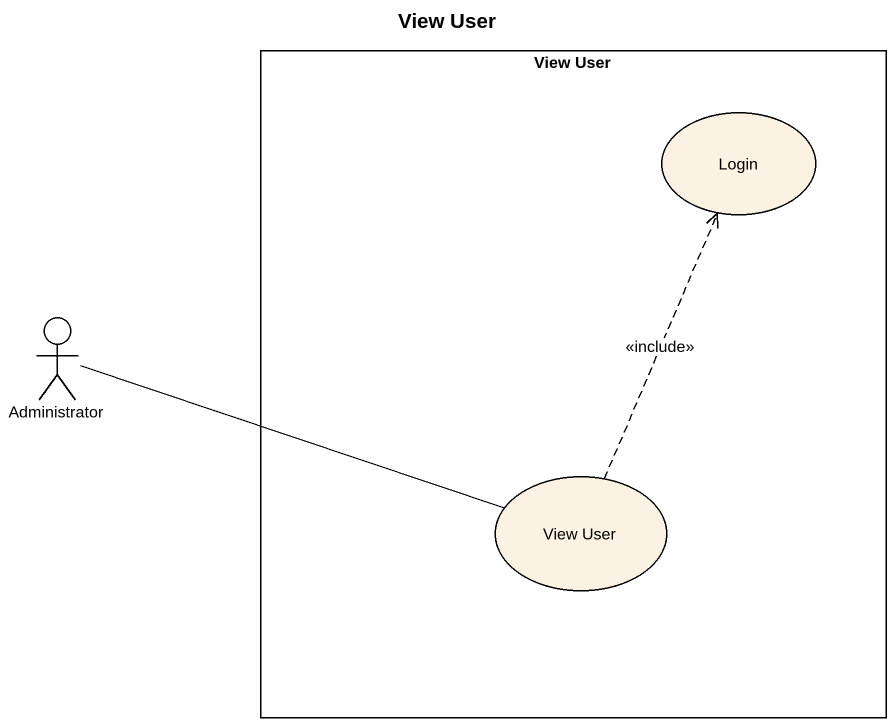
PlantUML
@startuml
title View User
rectangle "View User" as View_User {
  usecase Login
  usecase "View User" as View_User_2
}
actor Administrator
Administrator -right- View_User_2
View_User_2 .up.> Login : <<include>>
@enduml
